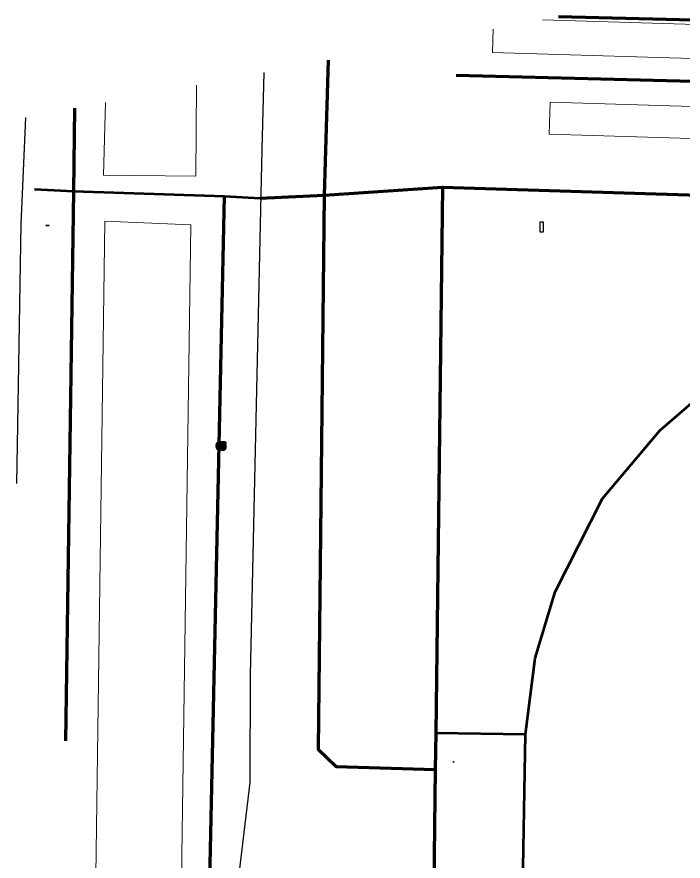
# Model space of a CAD drawing. Header units: centimetres. Extents: x 26.9 to 124.4, y 28.5 to 87.2.
# Drawn here: x 26.88 to 45.36, y 57.93 to 81.34 of the extents above; entities that cross this region are included whole.
import ezdxf
from ezdxf.lldxf.tags import DXFTag

# ---------------------------------------------------------------- set-up
doc = ezdxf.new("R2010")
doc.units = ezdxf.units.CM
doc.header["$MEASUREMENT"] = 0
doc.header["$XCLIPFRAME"] = 0
doc.layers.add('layer 1', color=7, linetype='Continuous')
tags = doc.linetypes.add('New Line15', pattern=[0.5, 0.1, -0.2, 0.1, -0.1]).pattern_tags.tags
tags[10:11] = [DXFTag(74, 4), DXFTag(75, 0), DXFTag(340, '0'), DXFTag(46, 1.0), DXFTag(50, 0.0), DXFTag(44, 0.0), DXFTag(45, 0.0)]
tags[8:9] = [DXFTag(74, 4), DXFTag(75, 0), DXFTag(340, '0'), DXFTag(46, 1.0), DXFTag(50, 0.0), DXFTag(44, 0.0), DXFTag(45, 0.0)]
tags[6:7] = [DXFTag(74, 4), DXFTag(75, 0), DXFTag(340, '0'), DXFTag(46, 1.0), DXFTag(50, 0.0), DXFTag(44, 0.0), DXFTag(45, 0.0)]
tags[4:5] = [DXFTag(74, 4), DXFTag(75, 0), DXFTag(340, '0'), DXFTag(46, 1.0), DXFTag(50, 0.0), DXFTag(44, 0.0), DXFTag(45, 0.0)]
tags = doc.linetypes.add('New Line16', pattern=[0.5, 0.1, -0.2, 0.1, -0.1]).pattern_tags.tags
tags[10:11] = [DXFTag(74, 4), DXFTag(75, 0), DXFTag(340, '0'), DXFTag(46, 1.0), DXFTag(50, 0.0), DXFTag(44, 0.0), DXFTag(45, 0.0)]
tags[8:9] = [DXFTag(74, 4), DXFTag(75, 0), DXFTag(340, '0'), DXFTag(46, 1.0), DXFTag(50, 0.0), DXFTag(44, 0.0), DXFTag(45, 0.0)]
tags[6:7] = [DXFTag(74, 4), DXFTag(75, 0), DXFTag(340, '0'), DXFTag(46, 1.0), DXFTag(50, 0.0), DXFTag(44, 0.0), DXFTag(45, 0.0)]
tags[4:5] = [DXFTag(74, 4), DXFTag(75, 0), DXFTag(340, '0'), DXFTag(46, 1.0), DXFTag(50, 0.0), DXFTag(44, 0.0), DXFTag(45, 0.0)]
tags = doc.linetypes.add('New Line7', pattern=[0.5, 0.1, -0.2, 0.1, -0.1]).pattern_tags.tags
tags[10:11] = [DXFTag(74, 4), DXFTag(75, 0), DXFTag(340, '0'), DXFTag(46, 1.0), DXFTag(50, 0.0), DXFTag(44, 0.0), DXFTag(45, 0.0)]
tags[8:9] = [DXFTag(74, 4), DXFTag(75, 0), DXFTag(340, '0'), DXFTag(46, 1.0), DXFTag(50, 0.0), DXFTag(44, 0.0), DXFTag(45, 0.0)]
tags[6:7] = [DXFTag(74, 4), DXFTag(75, 0), DXFTag(340, '0'), DXFTag(46, 1.0), DXFTag(50, 0.0), DXFTag(44, 0.0), DXFTag(45, 0.0)]
tags[4:5] = [DXFTag(74, 4), DXFTag(75, 0), DXFTag(340, '0'), DXFTag(46, 1.0), DXFTag(50, 0.0), DXFTag(44, 0.0), DXFTag(45, 0.0)]
picture_1 = doc.add_image_def('image7.jpg', size_in_pixel=(188, 11))
picture_2 = doc.add_image_def('image15.jpg', size_in_pixel=(459, 27))
picture_3 = doc.add_image_def('image16.jpg', size_in_pixel=(426, 1501))

msp = doc.modelspace()

# ---------------------------------------------------------------- linework, layer by layer
at = {"layer": 'layer 1', "color": 35, "lineweight": 9}
for points, knots in [([(40.073, 80.353), (40.073, 80.353), (53.59, 79.941), (53.59, 79.941), (53.59, 79.941), (53.59, 79.941), (53.619, 80.884), (53.619, 80.884), (53.619, 80.884), (53.619, 80.884), (41.454, 81.255), (41.454, 81.255)], [0, 0, 0, 0, 0.25, 0.25, 0.25, 0.25, 0.5, 0.5, 0.5, 0.5, 1, 1, 1, 1]), ([(41.641, 78.089), (41.641, 78.089), (61.92, 77.471), (61.92, 77.471), (61.92, 77.471), (61.92, 77.471), (61.947, 78.358), (61.947, 78.358), (61.947, 78.358), (61.947, 78.358), (41.668, 78.977), (41.668, 78.977), (41.668, 78.977), (41.668, 78.977), (41.641, 78.089), (41.641, 78.089)], [0, 0, 0, 0, 0.2, 0.2, 0.2, 0.2, 0.4, 0.4, 0.4, 0.4, 0.6, 0.6, 0.6, 0.6, 1, 1, 1, 1])]:
    msp.add_open_spline(points, degree=3, knots=knots, dxfattribs=at)
at = {"layer": 'layer 1', "color": 7, "lineweight": 120}
for points, knots in [([(70.02, 75.645), (70.02, 75.645), (70.108, 78.884), (70.108, 78.884), (70.108, 78.884), (70.108, 78.884), (69.913, 80.028), (69.913, 80.028), (69.913, 80.028), (69.913, 80.028), (69.144, 80.667), (69.144, 80.667), (69.144, 80.667), (69.144, 80.667), (41.897, 81.338), (41.897, 81.338)], [0, 0, 0, 0, 0.2, 0.2, 0.2, 0.2, 0.4, 0.4, 0.4, 0.4, 0.6, 0.6, 0.6, 0.6, 1, 1, 1, 1]), ([(35.511, 80.134), (35.511, 80.134), (35.401, 76.393), (35.401, 76.393), (35.401, 76.393), (35.401, 76.393), (35.236, 61.034), (35.236, 61.034), (35.236, 61.034), (35.236, 61.034), (35.732, 60.552), (35.732, 60.552), (35.732, 60.552), (35.732, 60.552), (38.481, 60.474), (38.481, 60.474)], [0, 0, 0, 0, 0.2, 0.2, 0.2, 0.2, 0.4, 0.4, 0.4, 0.4, 0.6, 0.6, 0.6, 0.6, 1, 1, 1, 1]), ([(33.623, 76.309), (33.623, 76.309), (35.401, 76.393), (35.401, 76.393), (35.401, 76.393), (35.401, 76.393), (38.679, 76.619), (38.679, 76.619), (38.679, 76.619), (38.679, 76.619), (46.689, 76.371), (46.689, 76.371), (46.689, 76.371), (46.689, 76.371), (65.884, 75.78), (65.884, 75.78), (65.884, 75.78), (65.884, 75.78), (70.02, 75.645), (70.02, 75.645), (70.02, 75.645), (70.02, 75.645), (89.423, 75.052), (89.423, 75.052), (89.423, 75.052), (89.423, 75.052), (90.117, 75.031), (90.117, 75.031), (90.117, 75.031), (90.117, 75.031), (91.102, 75), (91.102, 75), (91.102, 75), (91.102, 75), (100.907, 74.697), (100.907, 74.697), (100.907, 74.697), (100.907, 74.697), (106.338, 74.53), (106.338, 74.53), (106.338, 74.53), (106.338, 74.53), (120.588, 73.664), (120.588, 73.664)], [0, 0, 0, 0, 0.083333, 0.083333, 0.083333, 0.083333, 0.166667, 0.166667, 0.166667, 0.166667, 0.25, 0.25, 0.25, 0.25, 0.333333, 0.333333, 0.333333, 0.333333, 0.416667, 0.416667, 0.416667, 0.416667, 0.5, 0.5, 0.5, 0.5, 0.583333, 0.583333, 0.583333, 0.583333, 0.666667, 0.666667, 0.666667, 0.666667, 0.75, 0.75, 0.75, 0.75, 0.833333, 0.833333, 0.833333, 0.833333, 1, 1, 1, 1]), ([(38.679, 76.619), (38.679, 76.619), (38.494, 61.486), (38.494, 61.486), (38.494, 61.486), (38.494, 61.486), (38.481, 60.474), (38.481, 60.474), (38.481, 60.474), (38.481, 60.474), (38.424, 55.715), (38.424, 55.715), (38.424, 55.715), (38.424, 55.715), (38.397, 53.534), (38.397, 53.534), (38.397, 53.534), (38.397, 53.534), (37.912, 28.497), (37.912, 28.497)], [0, 0, 0, 0, 0.166667, 0.166667, 0.166667, 0.166667, 0.333333, 0.333333, 0.333333, 0.333333, 0.5, 0.5, 0.5, 0.5, 0.666667, 0.666667, 0.666667, 0.666667, 1, 1, 1, 1])]:
    msp.add_open_spline(points, degree=3, knots=knots, dxfattribs=at)
at = {"layer": 'layer 1', "color": 35, "lineweight": 9}
msp.add_open_spline([(40.092, 80.998), (40.092, 80.998), (40.073, 80.353), (40.073, 80.353)], degree=3, dxfattribs=at)
at = {"layer": 'layer 1', "color": 9, "lineweight": 25}
for points, knots in [([(33.731, 79.799), (33.731, 79.799), (33.676, 77.662), (33.676, 77.662), (33.676, 77.662), (33.676, 77.662), (33.352, 63.091), (33.352, 63.091), (33.352, 63.091), (33.352, 63.091), (33.342, 60.109), (33.342, 60.109), (33.342, 60.109), (33.342, 60.109), (32.991, 57.182), (32.991, 57.182), (32.991, 57.182), (32.991, 57.182), (32.643, 54.558), (32.643, 54.558), (32.643, 54.558), (32.643, 54.558), (32.363, 39.309), (32.363, 39.309)], [0, 0, 0, 0, 0.142857, 0.142857, 0.142857, 0.142857, 0.285714, 0.285714, 0.285714, 0.285714, 0.428571, 0.428571, 0.428571, 0.428571, 0.571429, 0.571429, 0.571429, 0.571429, 0.714286, 0.714286, 0.714286, 0.714286, 1, 1, 1, 1]), ([(26.878, 68.405), (26.878, 68.405), (26.895, 69.46), (26.895, 69.46), (26.895, 69.46), (26.895, 69.46), (26.998, 75.594), (26.998, 75.594), (26.998, 75.594), (26.998, 75.594), (27.125, 78.553), (27.125, 78.553)], [0, 0, 0, 0, 0.25, 0.25, 0.25, 0.25, 0.5, 0.5, 0.5, 0.5, 1, 1, 1, 1])]:
    msp.add_open_spline(points, degree=3, knots=knots, dxfattribs=at)
at = {"layer": 'layer 1', "color": 9, "lineweight": 211}
msp.add_open_spline([(39.06, 79.725), (39.06, 79.725), (65.695, 79.05), (65.695, 79.05), (65.695, 79.05), (65.695, 79.05), (70.108, 78.884), (70.108, 78.884), (70.108, 78.884), (70.108, 78.884), (72.8, 78.945), (72.8, 78.945), (72.8, 78.945), (72.8, 78.945), (73.855, 78.901), (73.855, 78.901), (73.855, 78.901), (73.855, 78.901), (90.203, 78.144), (90.203, 78.144), (90.203, 78.144), (90.203, 78.144), (93.857, 78.03), (93.857, 78.03), (93.857, 78.03), (93.857, 78.03), (100.314, 77.832), (100.314, 77.832), (100.314, 77.832), (100.314, 77.832), (106.423, 77.643), (106.423, 77.643), (106.423, 77.643), (106.423, 77.643), (120.009, 76.736), (120.009, 76.736)], degree=3, knots=[0, 0, 0, 0, 0.1, 0.1, 0.1, 0.1, 0.2, 0.2, 0.2, 0.2, 0.3, 0.3, 0.3, 0.3, 0.4, 0.4, 0.4, 0.4, 0.5, 0.5, 0.5, 0.5, 0.6, 0.6, 0.6, 0.6, 0.7, 0.7, 0.7, 0.7, 0.8, 0.8, 0.8, 0.8, 1, 1, 1, 1], dxfattribs=at)
at = {"layer": 'layer 1', "color": 7, "lineweight": 211}
for points, knots in [([(39.06, 79.725), (39.06, 79.725), (65.695, 79.05), (65.695, 79.05), (65.695, 79.05), (65.695, 79.05), (70.108, 78.884), (70.108, 78.884), (70.108, 78.884), (70.108, 78.884), (72.8, 78.945), (72.8, 78.945), (72.8, 78.945), (72.8, 78.945), (73.855, 78.901), (73.855, 78.901), (73.855, 78.901), (73.855, 78.901), (90.203, 78.144), (90.203, 78.144), (90.203, 78.144), (90.203, 78.144), (93.857, 78.03), (93.857, 78.03), (93.857, 78.03), (93.857, 78.03), (100.314, 77.832), (100.314, 77.832), (100.314, 77.832), (100.314, 77.832), (106.423, 77.643), (106.423, 77.643), (106.423, 77.643), (106.423, 77.643), (120.009, 76.736), (120.009, 76.736)], [0, 0, 0, 0, 0.1, 0.1, 0.1, 0.1, 0.2, 0.2, 0.2, 0.2, 0.3, 0.3, 0.3, 0.3, 0.4, 0.4, 0.4, 0.4, 0.5, 0.5, 0.5, 0.5, 0.6, 0.6, 0.6, 0.6, 0.7, 0.7, 0.7, 0.7, 0.8, 0.8, 0.8, 0.8, 1, 1, 1, 1]), ([(28.473, 78.807), (28.473, 78.807), (28.448, 76.507), (28.448, 76.507), (28.448, 76.507), (28.448, 76.507), (28.224, 61.264), (28.224, 61.264)], [0, 0, 0, 0, 0.333333, 0.333333, 0.333333, 0.333333, 1, 1, 1, 1]), ([(31.834, 42.118), (31.834, 42.118), (32.16, 53.955), (32.16, 53.955), (32.16, 53.955), (32.16, 53.955), (32.637, 76.367), (32.637, 76.367)], [0, 0, 0, 0, 0.333333, 0.333333, 0.333333, 0.333333, 1, 1, 1, 1])]:
    msp.add_open_spline(points, degree=3, knots=knots, dxfattribs=at)
at = {"layer": 'layer 1', "color": 250, "lineweight": 15}
for points, knots in [([(29.28, 76.954), (29.28, 76.954), (31.844, 76.925), (31.844, 76.925), (31.844, 76.925), (31.844, 76.925), (31.862, 79.446), (31.862, 79.446)], [0, 0, 0, 0, 0.333333, 0.333333, 0.333333, 0.333333, 1, 1, 1, 1]), ([(31.271, 45.104), (31.271, 45.104), (31.704, 75.575), (31.704, 75.575), (31.704, 75.575), (31.704, 75.575), (29.313, 75.674), (29.313, 75.674), (29.313, 75.674), (29.313, 75.674), (29.054, 56.861), (29.054, 56.861)], [0, 0, 0, 0, 0.25, 0.25, 0.25, 0.25, 0.5, 0.5, 0.5, 0.5, 1, 1, 1, 1])]:
    msp.add_open_spline(points, degree=3, knots=knots, dxfattribs=at)
msp.add_open_spline([(29.332, 78.969), (29.332, 78.969), (29.28, 76.954), (29.28, 76.954)], degree=3, dxfattribs=at)
at = {"layer": 'layer 1', "color": 252, "lineweight": 211}
for points in [[(28.473, 78.807), (28.473, 78.807), (28.448, 76.507), (28.448, 76.507), (28.448, 76.507), (28.448, 76.507), (28.224, 61.264), (28.224, 61.264)], [(31.834, 42.118), (31.834, 42.118), (32.16, 53.955), (32.16, 53.955), (32.16, 53.955), (32.16, 53.955), (32.637, 76.367), (32.637, 76.367)]]:
    msp.add_open_spline(points, degree=3, knots=[0, 0, 0, 0, 0.333333, 0.333333, 0.333333, 0.333333, 1, 1, 1, 1], dxfattribs=at)
at = {"layer": 'layer 1', "color": 11, "linetype": 'New Line15', "lineweight": 53}
msp.add_open_spline([(27.363, 76.558), (27.363, 76.558), (28.448, 76.507), (28.448, 76.507), (28.448, 76.507), (28.448, 76.507), (32.637, 76.367), (32.637, 76.367), (32.637, 76.367), (32.637, 76.367), (33.623, 76.309), (33.623, 76.309)], degree=3, knots=[0, 0, 0, 0, 0.25, 0.25, 0.25, 0.25, 0.5, 0.5, 0.5, 0.5, 1, 1, 1, 1], dxfattribs=at)
at = {"layer": 'layer 1', "color": 11, "linetype": 'New Line16', "lineweight": 53}
msp.add_open_spline([(40.886, 55.65), (40.886, 55.65), (40.982, 61.454), (40.982, 61.454), (40.982, 61.454), (40.982, 61.454), (41.251, 63.559), (41.251, 63.559), (41.251, 63.559), (41.251, 63.559), (41.807, 65.393), (41.807, 65.393), (41.807, 65.393), (41.807, 65.393), (43.12, 67.983), (43.12, 67.983), (43.12, 67.983), (43.12, 67.983), (44.71, 69.867), (44.71, 69.867), (44.71, 69.867), (44.71, 69.867), (46.554, 71.458), (46.554, 71.458), (46.554, 71.458), (46.554, 71.458), (46.689, 76.371), (46.689, 76.371)], degree=3, knots=[0, 0, 0, 0, 0.125, 0.125, 0.125, 0.125, 0.25, 0.25, 0.25, 0.25, 0.375, 0.375, 0.375, 0.375, 0.5, 0.5, 0.5, 0.5, 0.625, 0.625, 0.625, 0.625, 0.75, 0.75, 0.75, 0.75, 1, 1, 1, 1], dxfattribs=at)
at = {"layer": 'layer 1', "color": 7, "lineweight": 70}
for points, knots in [([(32.656, 69.501), (32.656, 69.501), (32.624, 69.494), (32.624, 69.494), (32.624, 69.494), (32.624, 69.494), (32.623, 69.492), (32.623, 69.492), (32.623, 69.492), (32.637, 69.481), (32.647, 69.47), (32.652, 69.459), (32.652, 69.459), (32.657, 69.447), (32.66, 69.433), (32.659, 69.416), (32.659, 69.416), (32.658, 69.393), (32.652, 69.376), (32.64, 69.364), (32.64, 69.364), (32.628, 69.351), (32.611, 69.345), (32.59, 69.346), (32.59, 69.346), (32.544, 69.346), (32.52, 69.383), (32.52, 69.457), (32.52, 69.457), (32.52, 69.457), (32.519, 69.495), (32.519, 69.495), (32.519, 69.495), (32.519, 69.495), (32.506, 69.495), (32.506, 69.495), (32.506, 69.495), (32.488, 69.495), (32.476, 69.492), (32.468, 69.484), (32.468, 69.484), (32.459, 69.477), (32.455, 69.465), (32.455, 69.449), (32.455, 69.449), (32.455, 69.437), (32.456, 69.426), (32.459, 69.415), (32.459, 69.415), (32.462, 69.404), (32.466, 69.394), (32.47, 69.385), (32.47, 69.385), (32.47, 69.385), (32.443, 69.374), (32.443, 69.374), (32.443, 69.374), (32.437, 69.386), (32.432, 69.398), (32.429, 69.411), (32.429, 69.411), (32.426, 69.425), (32.424, 69.438), (32.425, 69.452), (32.425, 69.452), (32.425, 69.479), (32.432, 69.5), (32.444, 69.513), (32.444, 69.513), (32.456, 69.526), (32.476, 69.532), (32.502, 69.532), (32.502, 69.532), (32.502, 69.532), (32.657, 69.528), (32.657, 69.528), (32.657, 69.528), (32.657, 69.528), (32.656, 69.501), (32.656, 69.501)], [0, 0, 0, 0, 0.047619, 0.047619, 0.047619, 0.047619, 0.095238, 0.095238, 0.095238, 0.095238, 0.142857, 0.142857, 0.142857, 0.142857, 0.190476, 0.190476, 0.190476, 0.190476, 0.238095, 0.238095, 0.238095, 0.238095, 0.285714, 0.285714, 0.285714, 0.285714, 0.333333, 0.333333, 0.333333, 0.333333, 0.380952, 0.380952, 0.380952, 0.380952, 0.428571, 0.428571, 0.428571, 0.428571, 0.47619, 0.47619, 0.47619, 0.47619, 0.52381, 0.52381, 0.52381, 0.52381, 0.571429, 0.571429, 0.571429, 0.571429, 0.619048, 0.619048, 0.619048, 0.619048, 0.666667, 0.666667, 0.666667, 0.666667, 0.714286, 0.714286, 0.714286, 0.714286, 0.761905, 0.761905, 0.761905, 0.761905, 0.809524, 0.809524, 0.809524, 0.809524, 0.857143, 0.857143, 0.857143, 0.857143, 0.904762, 0.904762, 0.904762, 0.904762, 1, 1, 1, 1]), ([(32.629, 69.425), (32.629, 69.446), (32.624, 69.463), (32.613, 69.475), (32.613, 69.475), (32.602, 69.487), (32.586, 69.493), (32.566, 69.494), (32.566, 69.494), (32.566, 69.494), (32.545, 69.494), (32.545, 69.494), (32.545, 69.494), (32.545, 69.494), (32.546, 69.46), (32.546, 69.46), (32.546, 69.46), (32.546, 69.434), (32.55, 69.415), (32.557, 69.403), (32.557, 69.403), (32.564, 69.391), (32.576, 69.385), (32.591, 69.385), (32.591, 69.385), (32.603, 69.384), (32.613, 69.388), (32.619, 69.395), (32.619, 69.395), (32.625, 69.402), (32.629, 69.412), (32.629, 69.425)], [0, 0, 0, 0, 0.111111, 0.111111, 0.111111, 0.111111, 0.222222, 0.222222, 0.222222, 0.222222, 0.333333, 0.333333, 0.333333, 0.333333, 0.444444, 0.444444, 0.444444, 0.444444, 0.555556, 0.555556, 0.555556, 0.555556, 0.666667, 0.666667, 0.666667, 0.666667, 0.777778, 0.777778, 0.777778, 0.777778, 1, 1, 1, 1])]:
    msp.add_open_spline(points, degree=3, knots=knots, dxfattribs=at)
at = {"layer": 'layer 1', "color": 11, "linetype": 'New Line7', "lineweight": 53}
msp.add_open_spline([(38.494, 61.486), (38.494, 61.486), (40.982, 61.454), (40.982, 61.454)], degree=3, dxfattribs=at)

# ---------------------------------------------------------------- pictures from other files: only their frames are drawn
at = {"layer": 'layer 1', "color": 7}
image = msp.add_image(picture_3, insert=(40.822, 55.587), size_in_units=(5.917, 20.847), dxfattribs=at)
image.set_boundary_path([(40.82, 55.59), (46.75, 76.43)])
image.dxf.flags = 3
at = {"layer": 'layer 1', "color": 11}
image = msp.add_image(picture_2, insert=(27.299, 76.246), size_in_units=(6.375, 0.375), dxfattribs=at)
image.set_boundary_path([(27.3, 76.25), (33.69, 76.62)])
image.dxf.flags = 3
image = msp.add_image(picture_1, insert=(38.43, 61.391), size_in_units=(2.611, 0.153), dxfattribs=at)
image.set_boundary_path([(38.43, 61.39), (41.05, 61.55)])
image.dxf.flags = 3

doc.saveas('drawing.dxf')
